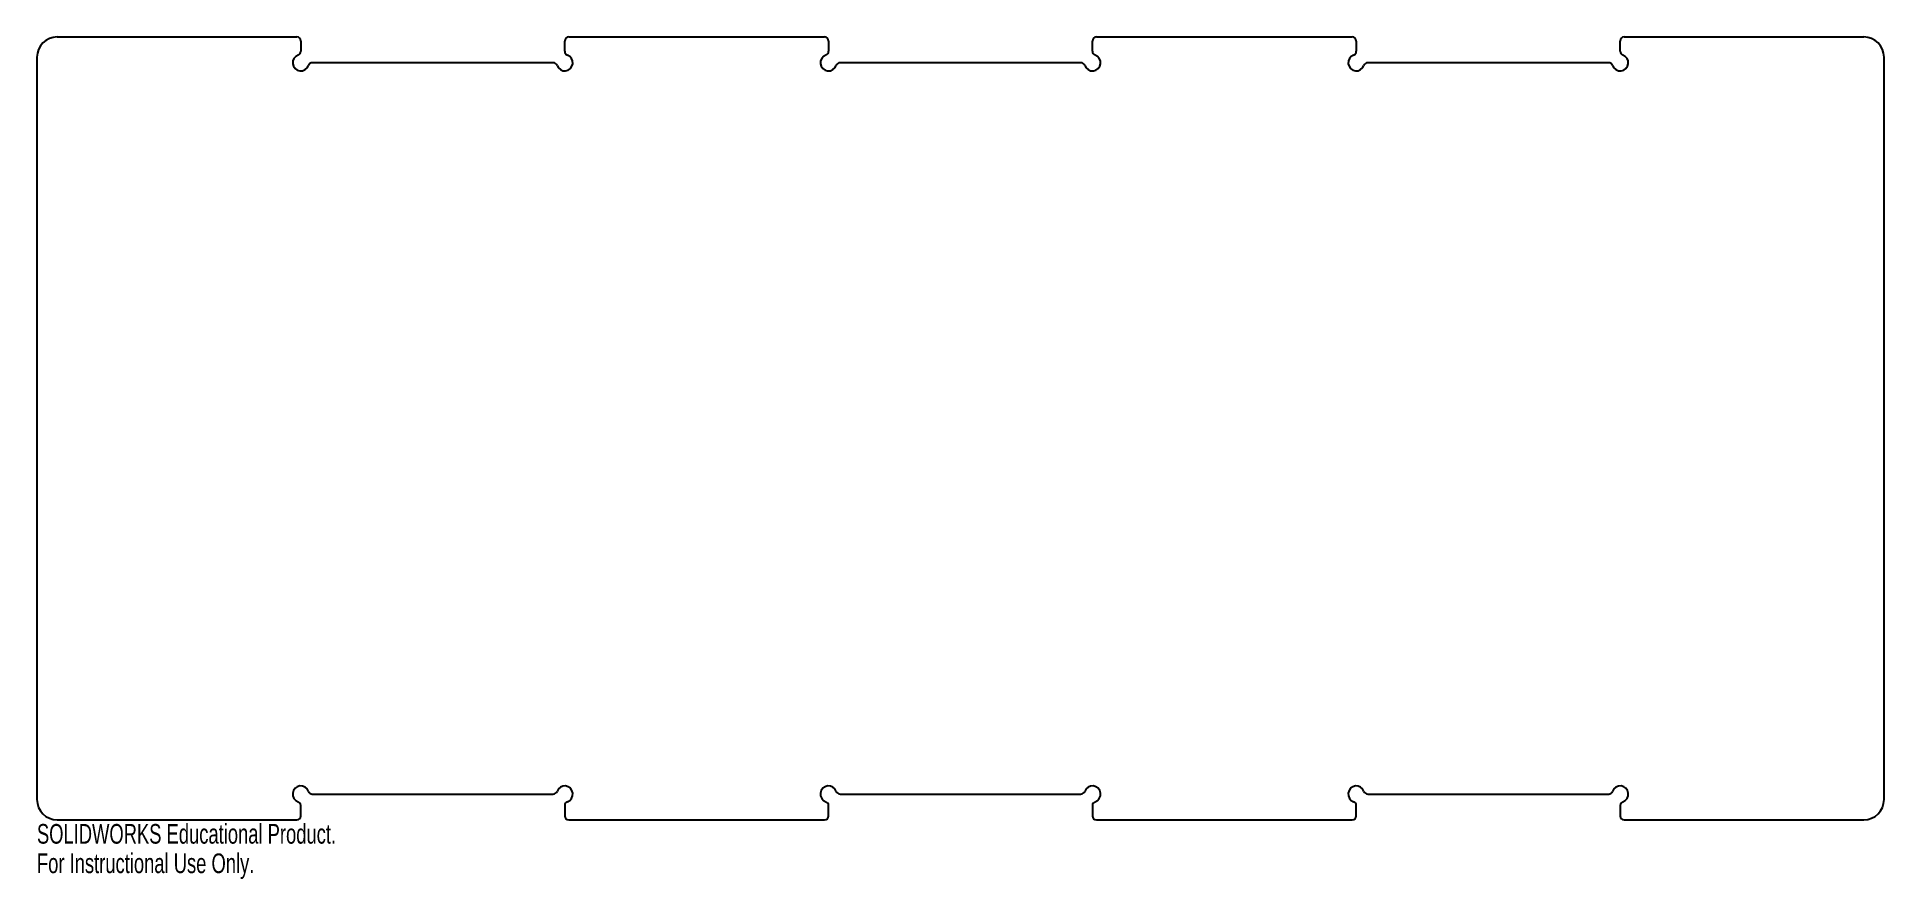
# Model space of a CAD drawing. Header units: millimetres. Extents: x 0 to 455, y -21 to 186.
import ezdxf

# ---------------------------------------------------------------- set-up
doc = ezdxf.new("R2010")
doc.units = ezdxf.units.MM
doc.styles.add('SLDTEXTSTYLE0', font='TXT', dxfattribs={"width": 0.7})

msp = doc.modelspace()

# ---------------------------------------------------------------- linework, layer by layer
at = {"color": 7, "linetype": 'Continuous', "lineweight": 25}
for p, q in [((5, 186.35), (64, 186.35)), ((65, 185.35), (65, 182.83)), ((130, 182.83), (130, 185.35)), ((131, 186.35), (194, 186.35)), ((195, 185.35), (195, 182.83)), ((260, 182.83), (260, 185.35)), ((261, 186.35), (324, 186.35)), ((325, 185.35), (325, 182.83)), ((390, 182.83), (390, 185.35)), ((391, 186.35), (450, 186.35)), ((0, 181.35), (0, -1.35)), ((127.17, 180), (67.83, 180)), ((257.17, 180), (197.83, 180)), ((387.17, 180), (327.83, 180)), ((455, -1.35), (455, 181.35)), ((67.83, 0), (127.17, 0)), ((197.83, 0), (257.17, 0)), ((327.83, 0), (387.17, 0)), ((65, -5.35), (65, -2.83)), ((130, -2.83), (130, -5.35)), ((195, -5.35), (195, -2.83)), ((260, -2.83), (260, -5.35)), ((325, -5.35), (325, -2.83)), ((390, -2.83), (390, -5.35)), ((5, -6.35), (64, -6.35)), ((131, -6.35), (194, -6.35)), ((261, -6.35), (324, -6.35)), ((391, -6.35), (450, -6.35))]:
    msp.add_line(p, q, dxfattribs=at)
for centre, radius, start, end in [((5, 181.35), 5, 90, 180), ((64, 185.35), 1, 0, 90), ((64, 182.83), 1, 289.4712, 0), ((131, 185.35), 1, 90, 180), ((131, 182.83), 1, 180, 250.5288), ((194, 185.35), 1, 0, 90), ((194, 182.83), 1, 289.4712, 0), ((261, 185.35), 1, 90, 180), ((261, 182.83), 1, 180, 250.5288), ((324, 185.35), 1, 0, 90), ((324, 182.83), 1, 289.4712, 0), ((391, 185.35), 1, 90, 180), ((391, 182.83), 1, 180, 250.5288), ((450, 181.35), 5, 0, 90), ((65, 180), 2, 109.4712, 340.5288), ((67.83, 179), 1, 90, 160.5288), ((127.17, 179), 1, 19.4712, 90), ((130, 180), 2, 199.4712, 70.5288), ((195, 180), 2, 109.4712, 340.5288), ((197.83, 179), 1, 90, 160.5288), ((257.17, 179), 1, 19.4712, 90), ((260, 180), 2, 199.4712, 70.5288), ((325, 180), 2, 109.4712, 340.5288), ((327.83, 179), 1, 90, 160.5288), ((387.17, 179), 1, 19.4712, 90), ((390, 180), 2, 199.4712, 70.5288), ((65, 0), 2, 19.4712, 250.5288), ((67.83, 1), 1, 199.4712, 270), ((127.17, 1), 1, 270, 340.5288), ((130, 0), 2, 289.4712, 160.5288), ((195, 0), 2, 19.4712, 250.5288), ((197.83, 1), 1, 199.4712, 270), ((257.17, 1), 1, 270, 340.5288), ((260, 0), 2, 289.4712, 160.5288), ((325, 0), 2, 19.4712, 250.5288), ((327.83, 1), 1, 199.4712, 270), ((387.17, 1), 1, 270, 340.5288), ((390, 0), 2, 289.4712, 160.5288), ((5, -1.35), 5, 180, 270), ((64, -2.83), 1, 0, 70.5288), ((131, -2.83), 1, 109.4712, 180), ((194, -2.83), 1, 0, 70.5288), ((261, -2.83), 1, 109.4712, 180), ((324, -2.83), 1, 0, 70.5288), ((391, -2.83), 1, 109.4712, 180), ((450, -1.35), 5, 270, 0), ((64, -5.35), 1, 270, 0), ((131, -5.35), 1, 180, 270), ((194, -5.35), 1, 270, 0), ((261, -5.35), 1, 180, 270), ((324, -5.35), 1, 270, 0), ((391, -5.35), 1, 180, 270)]:
    msp.add_arc(centre, radius, start, end, dxfattribs=at)

# ---------------------------------------------------------------- texts
at = {"color": 7, "linetype": 'Continuous', "char_height": 4.8336, "attachment_point": 1, "style": 'SLDTEXTSTYLE0'}
for s, insert in [('SOLIDWORKS Educational Product.', (0, -7.37)), ('For Instructional Use Only.', (0, -14.62))]:
    msp.add_mtext(s, dxfattribs=dict(at, insert=insert))

doc.saveas('drawing.dxf')
